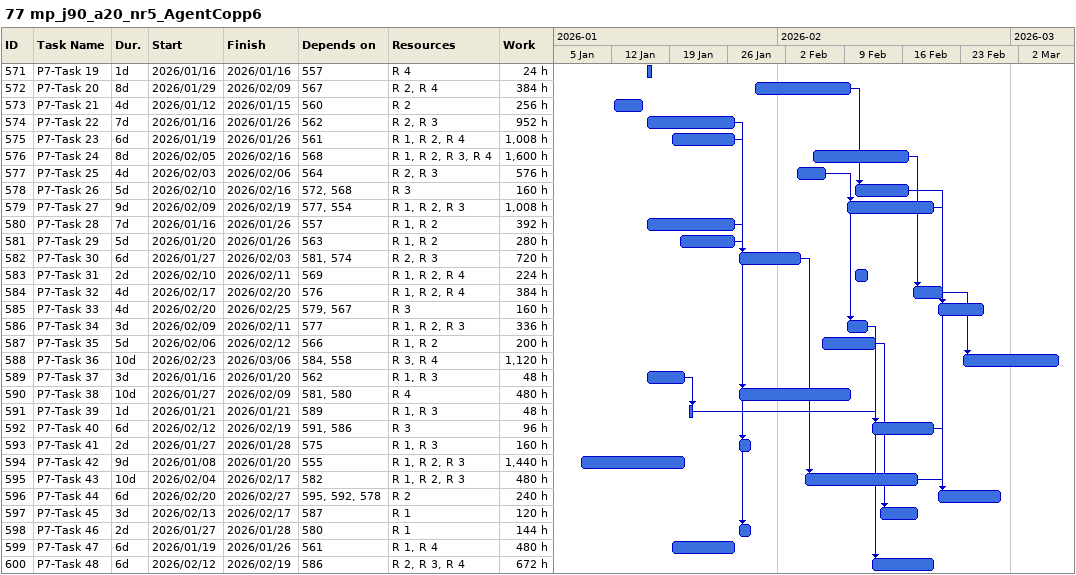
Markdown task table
77 mp_j90_a20_nr5_AgentCopp6

| ID | Task | Duration | Start | Finish | Predecessors | Resources | Work (h) |
|---|---|---|---|---|---|---|---|
| 571 | P7-Task 19 | 1d | 2026-01-16 | 2026-01-16 | 557 | R 4 | 24 |
| 572 | P7-Task 20 | 8d | 2026-01-29 | 2026-02-09 | 567 | R 2, R 4 | 384 |
| 573 | P7-Task 21 | 4d | 2026-01-12 | 2026-01-15 | 560 | R 2 | 256 |
| 574 | P7-Task 22 | 7d | 2026-01-16 | 2026-01-26 | 562 | R 2, R 3 | 952 |
| 575 | P7-Task 23 | 6d | 2026-01-19 | 2026-01-26 | 561 | R 1, R 2, R 4 | 1008 |
| 576 | P7-Task 24 | 8d | 2026-02-05 | 2026-02-16 | 568 | R 1, R 2, R 3, R 4 | 1600 |
| 577 | P7-Task 25 | 4d | 2026-02-03 | 2026-02-06 | 564 | R 2, R 3 | 576 |
| 578 | P7-Task 26 | 5d | 2026-02-10 | 2026-02-16 | 572, 568 | R 3 | 160 |
| 579 | P7-Task 27 | 9d | 2026-02-09 | 2026-02-19 | 577, 554 | R 1, R 2, R 3 | 1008 |
| 580 | P7-Task 28 | 7d | 2026-01-16 | 2026-01-26 | 557 | R 1, R 2 | 392 |
| 581 | P7-Task 29 | 5d | 2026-01-20 | 2026-01-26 | 563 | R 1, R 2 | 280 |
| 582 | P7-Task 30 | 6d | 2026-01-27 | 2026-02-03 | 581, 574 | R 2, R 3 | 720 |
| 583 | P7-Task 31 | 2d | 2026-02-10 | 2026-02-11 | 569 | R 1, R 2, R 4 | 224 |
| 584 | P7-Task 32 | 4d | 2026-02-17 | 2026-02-20 | 576 | R 1, R 2, R 4 | 384 |
| 585 | P7-Task 33 | 4d | 2026-02-20 | 2026-02-25 | 579, 567 | R 3 | 160 |
| 586 | P7-Task 34 | 3d | 2026-02-09 | 2026-02-11 | 577 | R 1, R 2, R 3 | 336 |
| 587 | P7-Task 35 | 5d | 2026-02-06 | 2026-02-12 | 566 | R 1, R 2 | 200 |
| 588 | P7-Task 36 | 10d | 2026-02-23 | 2026-03-06 | 584, 558 | R 3, R 4 | 1120 |
| 589 | P7-Task 37 | 3d | 2026-01-16 | 2026-01-20 | 562 | R 1, R 3 | 48 |
| 590 | P7-Task 38 | 10d | 2026-01-27 | 2026-02-09 | 581, 580 | R 4 | 480 |
| 591 | P7-Task 39 | 1d | 2026-01-21 | 2026-01-21 | 589 | R 1, R 3 | 48 |
| 592 | P7-Task 40 | 6d | 2026-02-12 | 2026-02-19 | 591, 586 | R 3 | 96 |
| 593 | P7-Task 41 | 2d | 2026-01-27 | 2026-01-28 | 575 | R 1, R 3 | 160 |
| 594 | P7-Task 42 | 9d | 2026-01-08 | 2026-01-20 | 555 | R 1, R 2, R 3 | 1440 |
| 595 | P7-Task 43 | 10d | 2026-02-04 | 2026-02-17 | 582 | R 1, R 2, R 3 | 480 |
| 596 | P7-Task 44 | 6d | 2026-02-20 | 2026-02-27 | 595, 592, 578 | R 2 | 240 |
| 597 | P7-Task 45 | 3d | 2026-02-13 | 2026-02-17 | 587 | R 1 | 120 |
| 598 | P7-Task 46 | 2d | 2026-01-27 | 2026-01-28 | 580 | R 1 | 144 |
| 599 | P7-Task 47 | 6d | 2026-01-19 | 2026-01-26 | 561 | R 1, R 4 | 480 |
| 600 | P7-Task 48 | 6d | 2026-02-12 | 2026-02-19 | 586 | R 2, R 3, R 4 | 672 |
